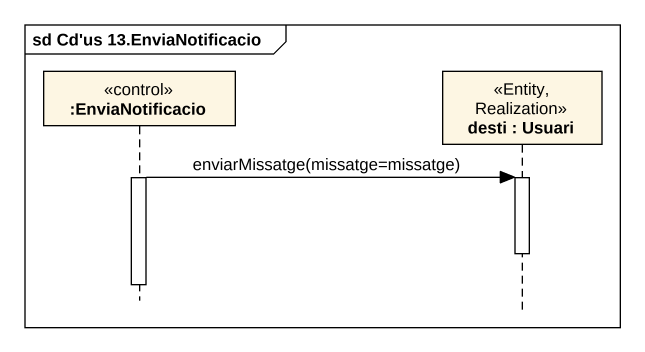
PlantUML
@startuml
mainframe sd Cd'us 13.EnviaNotificacio
hide footbox
participant ":EnviaNotificacio" as EnviaNotificacio <<control>>
participant "desti : Usuari" as desti <<Entity, Realization>>

activate EnviaNotificacio
EnviaNotificacio -> desti : enviarMissatge(missatge=missatge)
activate desti
deactivate desti
deactivate EnviaNotificacio
@enduml
